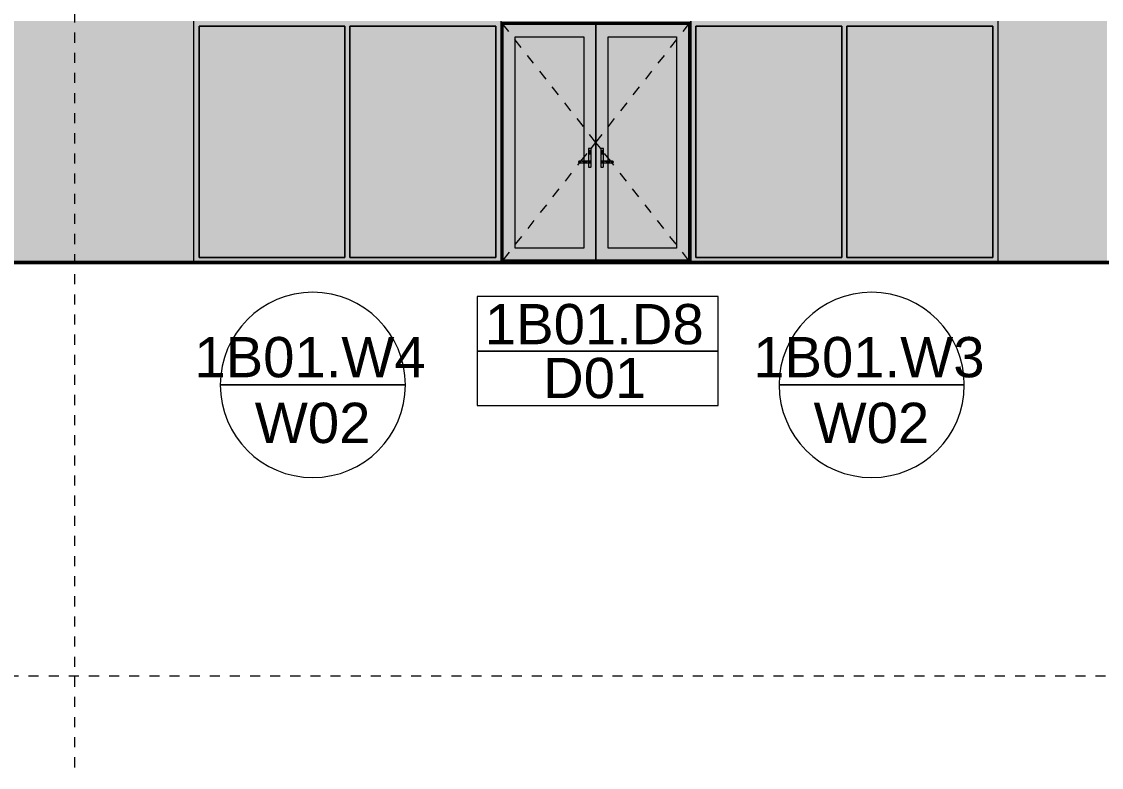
# Model space of a CAD drawing. Header units: metres. Extents: x -2362 to -2010, y -1 to 30.
# Drawn here: x -2224.94 to -2214.21, y 0.22 to 7.64 of the extents above; entities that cross this region are included whole.
import ezdxf

# ---------------------------------------------------------------- set-up
doc = ezdxf.new("R2010")
doc.units = ezdxf.units.M
for name, pattern in [('AEC_Center', [0.024, 0.012, -0.004, 0.004, -0.004]), ('Dash Small', [0.009, 0.003, -0.0015, 0.003, -0.0015]), ('Grid Line', [0.021, 0.012, -0.003, 0.003, -0.003])]:
    doc.linetypes.add(name, pattern=pattern)
for name, color, linetype, lineweight in [('A-DETL', 90, 'Continuous', 50), ('A-DOOR', 31, 'Continuous', 5), ('A-DOOR-FRAM', 31, 'Continuous', 5), ('A-DOOR-GLAZ', 31, 'Continuous', 5), ('A-DOOR-IDEN', 31, 'Continuous', 5), ('A-FLOR-LEVL', 51, 'Continuous', 5), ('A-GLAZ', 151, 'Continuous', 5), ('A-GLAZ-IDEN', 152, 'Continuous', 5), ('A-WALL', 113, 'Continuous', 5), ('A-WALL-PATT', 111, 'Continuous', 5), ('S-GRID', 1, 'Continuous', 5)]:
    doc.layers.add(name, color=color, linetype=linetype, lineweight=lineweight)
doc.styles.add('Arial_2', font='arial.ttf', dxfattribs={"height": 0.4})

# ---------------------------------------------------------------- blocks, each defined once
blk = doc.blocks.new('X_Door-Panel-Hinge-Standard - Standard-V105-SOUTH EAST - PART A')
at = {"layer": 'A-DOOR'}
h = blk.add_hatch(color=256, dxfattribs=at)
h.paths.add_polyline_path([(-978.472, 5.265), (-977.552, 5.265), (-977.552, 7.605), (-978.472, 7.605), (-978.472, 5.474)])
h.paths.add_polyline_path([(-978.352, 5.385), (-978.352, 6.232), (-978.399, 6.23), (-978.4, 6.19), (-978.425, 6.191), (-978.424, 6.375), (-978.399, 6.374), (-978.399, 6.248), (-978.385, 6.248), (-978.352, 6.248), (-978.352, 7.485), (-977.672, 7.485), (-977.672, 5.385), (-978.193, 5.385)])
h.paths.add_polyline_path([(-978.412, 6.23), (-978.405, 6.233), (-978.415, 6.235), (-978.414, 6.246), (-978.407, 6.249), (-978.415, 6.25), (-978.421, 6.245), (-978.422, 6.237), (-978.417, 6.231), (-978.415, 6.23)])
h.paths.add_polyline_path([(-978.385, 6.233), (-978.387, 6.244), (-978.391, 6.24), (-978.386, 6.234)])
h.paths.add_polyline_path([(-978.422, 6.343), (-978.422, 6.35), (-978.422, 6.346)])
at = {"layer": 'A-DOOR-GLAZ'}
h = blk.add_hatch(color=256, dxfattribs=at)
h.paths.add_polyline_path([(-978.352, 5.385), (-977.672, 5.385), (-977.672, 7.485), (-978.352, 7.485), (-978.352, 6.248), (-978.307, 6.247), (-978.304, 6.24), (-978.308, 6.232), (-978.316, 6.234), (-978.328, 6.233), (-978.352, 6.232), (-978.352, 5.474)])
h.paths.add_polyline_path([(-978.334, 6.233), (-978.328, 6.24), (-978.334, 6.244), (-978.334, 6.234)])
at = {"layer": 'A-DOOR', "linetype": 'Dash Small'}
for p, q in [((-978.472, 6.435), (-977.552, 7.605)), ((-978.424, 6.375), (-978.472, 6.435)), ((-978.324, 6.247), (-978.399, 6.342)), ((-977.552, 5.265), (-978.314, 6.234))]:
    blk.add_line(p, q, dxfattribs=at)
at = {"layer": 'A-DOOR'}
for p, q in [((-978.472, 5.265), (-978.472, 7.605)), ((-977.552, 7.605), (-978.472, 7.605)), ((-977.552, 7.605), (-977.552, 5.265)), ((-978.352, 7.485), (-977.672, 7.485)), ((-978.352, 6.248), (-978.352, 7.485)), ((-977.672, 7.485), (-977.672, 5.385)), ((-978.352, 5.385), (-978.352, 6.233)), ((-977.672, 5.385), (-978.352, 5.385)), ((-977.552, 5.265), (-978.472, 5.265))]:
    blk.add_line(p, q, dxfattribs=at)
blk = doc.blocks.new('X_Door-Frame-Wood - Standard-3510244-SOUTH EAST - PART A')
at = {"layer": 'A-DOOR-FRAM'}
for p, q in [((-979.416, 7.64), (-979.416, 5.24)), ((-979.396, 5.24), (-979.396, 7.62)), ((-979.396, 7.62), (-977.55, 7.62)), ((-977.55, 5.24), (-977.55, 7.62)), ((-977.53, 7.64), (-977.53, 5.24)), ((-979.371, 5.24), (-979.371, 5.265)), ((-977.575, 5.265), (-977.575, 5.24))]:
    blk.add_line(p, q, dxfattribs=at)
blk = doc.blocks.new('X_Door-Handle-Lockwood 4800 Series Lever - Standard-V106-SOUTH EAST - PART A')
at = {"layer": 'A-DOOR'}
h = blk.add_hatch(color=256, dxfattribs=at)
h.paths.add_polyline_path([(-978.399, 6.374), (-978.405, 6.324), (-978.412, 6.321), (-978.419, 6.324), (-978.422, 6.331), (-978.423, 6.355), (-978.421, 6.348), (-978.415, 6.353), (-978.407, 6.352), (-978.402, 6.348), (-978.401, 6.355)])
h.paths.add_polyline_path([(-978.424, 6.19), (-978.399, 6.191), (-978.399, 6.232), (-978.407, 6.231), (-978.415, 6.23), (-978.421, 6.235), (-978.422, 6.243), (-978.417, 6.249), (-978.409, 6.25), (-978.399, 6.248), (-978.4, 6.375), (-978.425, 6.374), (-978.425, 6.191)])
for points in [[(-978.412, 6.321), (-978.407, 6.322), (-978.402, 6.331), (-978.403, 6.348), (-978.409, 6.353), (-978.421, 6.348), (-978.422, 6.343), (-978.422, 6.331), (-978.417, 6.322)], [(-978.405, 6.24), (-978.391, 6.24), (-978.385, 6.247), (-978.405, 6.247), (-978.415, 6.244), (-978.415, 6.24), (-978.409, 6.24)], [(-978.395, 6.232), (-978.386, 6.234), (-978.391, 6.24), (-978.415, 6.24), (-978.414, 6.234), (-978.396, 6.232)], [(-978.334, 6.24), (-978.334, 6.248), (-978.385, 6.246), (-978.385, 6.24)], [(-978.334, 6.232), (-978.334, 6.24), (-978.385, 6.238), (-978.385, 6.232)], [(-978.308, 6.232), (-978.304, 6.24), (-978.33, 6.238), (-978.334, 6.233), (-978.31, 6.233)], [(-978.328, 6.24), (-978.304, 6.24), (-978.308, 6.248), (-978.315, 6.246), (-978.326, 6.247), (-978.333, 6.246), (-978.332, 6.244)]]:
    blk.add_hatch(color=256, dxfattribs=at).paths.add_polyline_path(points)
for p, q in [((-978.425, 6.374), (-978.425, 6.191)), ((-978.4, 6.375), (-978.424, 6.375)), ((-978.422, 6.343), (-978.422, 6.331)), ((-978.402, 6.331), (-978.402, 6.343)), ((-978.399, 6.248), (-978.399, 6.374)), ((-978.399, 6.191), (-978.399, 6.232)), ((-978.334, 6.248), (-978.385, 6.248)), ((-978.385, 6.232), (-978.334, 6.232)), ((-978.424, 6.19), (-978.4, 6.19))]:
    blk.add_line(p, q, dxfattribs=at)
at = {"layer": 'A-DOOR', "flags": 128}
for points in [[(-978.385, 6.248), (-978.386, 6.248), (-978.387, 6.248), (-978.388, 6.248), (-978.389, 6.248), (-978.39, 6.248), (-978.391, 6.248), (-978.392, 6.248), (-978.393, 6.248), (-978.394, 6.248), (-978.395, 6.248), (-978.396, 6.248), (-978.397, 6.248), (-978.398, 6.248), (-978.399, 6.248), (-978.4, 6.248), (-978.401, 6.248), (-978.402, 6.248), (-978.403, 6.248), (-978.404, 6.248), (-978.404, 6.248), (-978.405, 6.248), (-978.406, 6.248), (-978.406, 6.248), (-978.407, 6.248), (-978.408, 6.248), (-978.408, 6.248), (-978.409, 6.248), (-978.409, 6.248), (-978.41, 6.248), (-978.41, 6.248), (-978.41, 6.248), (-978.411, 6.248), (-978.411, 6.248), (-978.411, 6.248), (-978.412, 6.248), (-978.412, 6.248), (-978.412, 6.248), (-978.412, 6.248), (-978.412, 6.248)], [(-978.412, 6.232), (-978.412, 6.232), (-978.412, 6.232), (-978.412, 6.232), (-978.412, 6.232), (-978.411, 6.232), (-978.411, 6.232), (-978.411, 6.232), (-978.411, 6.232), (-978.41, 6.232), (-978.41, 6.232), (-978.409, 6.232), (-978.409, 6.232), (-978.408, 6.232), (-978.408, 6.232), (-978.407, 6.232), (-978.407, 6.232), (-978.406, 6.232), (-978.405, 6.232), (-978.405, 6.232), (-978.404, 6.232), (-978.403, 6.232), (-978.402, 6.232), (-978.401, 6.232), (-978.4, 6.232), (-978.4, 6.232), (-978.399, 6.232), (-978.398, 6.232), (-978.397, 6.232), (-978.396, 6.232), (-978.395, 6.232), (-978.394, 6.232), (-978.393, 6.232), (-978.392, 6.232), (-978.391, 6.232), (-978.39, 6.232), (-978.388, 6.232), (-978.387, 6.232), (-978.386, 6.232), (-978.385, 6.232), (-978.385, 6.232)], [(-978.307, 6.248), (-978.307, 6.248), (-978.307, 6.248), (-978.307, 6.248), (-978.307, 6.248), (-978.307, 6.248), (-978.308, 6.248), (-978.308, 6.248), (-978.308, 6.248), (-978.309, 6.248), (-978.309, 6.248), (-978.31, 6.248), (-978.31, 6.248), (-978.311, 6.248), (-978.311, 6.248), (-978.312, 6.248), (-978.312, 6.248), (-978.313, 6.248), (-978.314, 6.248), (-978.314, 6.248), (-978.315, 6.248), (-978.316, 6.248), (-978.317, 6.248), (-978.318, 6.248), (-978.318, 6.248), (-978.319, 6.248), (-978.32, 6.248), (-978.321, 6.248), (-978.322, 6.248), (-978.323, 6.248), (-978.324, 6.248), (-978.325, 6.248), (-978.326, 6.248), (-978.327, 6.248), (-978.328, 6.248), (-978.329, 6.248), (-978.33, 6.248), (-978.331, 6.248), (-978.333, 6.248), (-978.334, 6.248), (-978.334, 6.248)], [(-978.334, 6.232), (-978.333, 6.232), (-978.332, 6.232), (-978.331, 6.232), (-978.33, 6.232), (-978.329, 6.232), (-978.328, 6.232), (-978.326, 6.232), (-978.325, 6.232), (-978.324, 6.232), (-978.323, 6.232), (-978.322, 6.232), (-978.321, 6.232), (-978.321, 6.232), (-978.32, 6.232), (-978.319, 6.232), (-978.318, 6.232), (-978.317, 6.232), (-978.316, 6.232), (-978.315, 6.232), (-978.315, 6.232), (-978.314, 6.232), (-978.313, 6.232), (-978.312, 6.232), (-978.312, 6.232), (-978.311, 6.232), (-978.311, 6.232), (-978.31, 6.232), (-978.31, 6.232), (-978.309, 6.232), (-978.309, 6.232), (-978.308, 6.232), (-978.308, 6.232), (-978.308, 6.232), (-978.308, 6.232), (-978.307, 6.232), (-978.307, 6.232), (-978.307, 6.232), (-978.307, 6.232), (-978.307, 6.232)]]:
    blk.add_lwpolyline(points, dxfattribs=at)
at = {"layer": 'A-DOOR'}
for centre, radius, start, end in [((-978.424, 6.374), 0.001, 90, 180), ((-978.412, 6.343), 0.01, 0, 180), ((-978.412, 6.343), 0.01, 60, 180), ((-978.412, 6.343), 0.01, 165, 180), ((-978.412, 6.343), 0.01, 165, 180), ((-978.412, 6.331), 0.01, 180, 0), ((-978.412, 6.331), 0.01, 180, 225), ((-978.412, 6.343), 0.01, 0, 30), ((-978.412, 6.343), 0.01, 0, 15), ((-978.412, 6.343), 0.01, 0, 15), ((-978.4, 6.374), 0.001, 0, 90), ((-978.412, 6.24), 0.01, 45, 180), ((-978.412, 6.24), 0.01, 180, 315), ((-978.412, 6.24), 0.008, 90, 270), ((-978.412, 6.24), 0.008, 60, 180), ((-978.412, 6.24), 0.008, 180, 300), ((-978.412, 6.331), 0.01, 240, 300), ((-978.412, 6.331), 0.01, 330, 345), ((-978.307, 6.24), 0.008, 270, 90), ((-978.307, 6.24), 0.008, 0, 90), ((-978.307, 6.24), 0.008, 270, 0), ((-978.424, 6.191), 0.001, 180, 270), ((-978.4, 6.191), 0.001, 270, 0)]:
    blk.add_arc(centre, radius, start, end, dxfattribs=at)
blk = doc.blocks.new('X_Door-Panel-Hinge-Standard - Standard-V271-SOUTH EAST - PART A')
at = {"layer": 'A-DOOR'}
h = blk.add_hatch(color=256, dxfattribs=at)
h.paths.add_polyline_path([(-978.474, 5.265), (-978.474, 7.605), (-979.394, 7.605), (-979.394, 5.265), (-978.682, 5.265)])
h.paths.add_polyline_path([(-978.926, 5.385), (-979.274, 5.385), (-979.274, 7.485), (-978.594, 7.485), (-978.594, 6.248), (-978.547, 6.248), (-978.546, 6.375), (-978.521, 6.374), (-978.522, 6.19), (-978.547, 6.191), (-978.548, 6.232), (-978.561, 6.232), (-978.594, 6.232), (-978.594, 5.385), (-978.682, 5.385)])
h.paths.add_polyline_path([(-978.534, 6.23), (-978.527, 6.233), (-978.524, 6.24), (-978.527, 6.247), (-978.534, 6.25), (-978.541, 6.247), (-978.531, 6.245), (-978.531, 6.234), (-978.539, 6.231), (-978.537, 6.23)])
h.paths.add_polyline_path([(-978.561, 6.233), (-978.555, 6.24), (-978.561, 6.244), (-978.561, 6.234)])
h.paths.add_polyline_path([(-978.529, 6.322), (-978.524, 6.328), (-978.527, 6.326), (-978.528, 6.324)])
h.paths.add_polyline_path([(-978.544, 6.343), (-978.545, 6.355), (-978.544, 6.346)])
at = {"layer": 'A-DOOR-GLAZ'}
h = blk.add_hatch(color=256, dxfattribs=at)
h.paths.add_polyline_path([(-979.274, 5.385), (-978.594, 5.385), (-978.594, 6.232), (-978.639, 6.234), (-978.641, 6.242), (-978.638, 6.248), (-978.629, 6.246), (-978.618, 6.247), (-978.594, 6.248), (-978.594, 7.485), (-979.274, 7.485), (-979.274, 5.474)])
h.paths.add_polyline_path([(-978.612, 6.233), (-978.613, 6.246), (-978.618, 6.24), (-978.613, 6.234)])
at = {"layer": 'A-DOOR', "linetype": 'Dash Small'}
for p, q in [((-978.474, 6.435), (-979.394, 7.605)), ((-978.622, 6.247), (-978.547, 6.342)), ((-978.521, 6.375), (-978.474, 6.435)), ((-979.394, 5.265), (-978.632, 6.234))]:
    blk.add_line(p, q, dxfattribs=at)
at = {"layer": 'A-DOOR'}
for p, q in [((-979.394, 5.265), (-979.394, 7.605)), ((-978.474, 7.605), (-979.394, 7.605)), ((-978.474, 7.605), (-978.474, 5.265)), ((-979.274, 5.385), (-979.274, 7.485)), ((-979.274, 7.485), (-978.594, 7.485)), ((-978.594, 7.485), (-978.594, 6.248)), ((-978.594, 6.233), (-978.594, 5.385)), ((-978.594, 5.385), (-979.274, 5.385)), ((-978.474, 5.265), (-979.394, 5.265))]:
    blk.add_line(p, q, dxfattribs=at)
blk = doc.blocks.new('X_Door-Handle-Lockwood 4800 Series Lever - Standard-V272-SOUTH EAST - PART A')
at = {"layer": 'A-DOOR'}
h = blk.add_hatch(color=256, dxfattribs=at)
h.paths.add_polyline_path([(-978.521, 6.374), (-978.527, 6.324), (-978.534, 6.321), (-978.541, 6.324), (-978.544, 6.331), (-978.545, 6.355), (-978.543, 6.348), (-978.537, 6.353), (-978.529, 6.352), (-978.524, 6.348), (-978.523, 6.355)])
h.paths.add_polyline_path([(-978.522, 6.19), (-978.521, 6.191), (-978.522, 6.375), (-978.547, 6.374), (-978.547, 6.248), (-978.539, 6.249), (-978.531, 6.25), (-978.525, 6.245), (-978.524, 6.237), (-978.529, 6.231), (-978.537, 6.23), (-978.547, 6.232), (-978.546, 6.19)])
for points in [[(-978.534, 6.321), (-978.529, 6.322), (-978.524, 6.331), (-978.525, 6.348), (-978.537, 6.353), (-978.544, 6.346), (-978.544, 6.328), (-978.539, 6.322)], [(-978.623, 6.24), (-978.616, 6.242), (-978.612, 6.247), (-978.639, 6.246), (-978.642, 6.24), (-978.629, 6.24)], [(-978.638, 6.232), (-978.631, 6.234), (-978.62, 6.233), (-978.613, 6.234), (-978.62, 6.24), (-978.642, 6.24), (-978.639, 6.233)], [(-978.561, 6.24), (-978.561, 6.248), (-978.612, 6.246), (-978.612, 6.24)], [(-978.561, 6.232), (-978.561, 6.24), (-978.612, 6.238), (-978.612, 6.232)], [(-978.531, 6.24), (-978.531, 6.246), (-978.555, 6.248), (-978.56, 6.245), (-978.555, 6.24), (-978.537, 6.24)], [(-978.551, 6.232), (-978.531, 6.234), (-978.531, 6.24), (-978.555, 6.24), (-978.56, 6.233), (-978.555, 6.232)]]:
    blk.add_hatch(color=256, dxfattribs=at).paths.add_polyline_path(points)
for p, q in [((-978.547, 6.374), (-978.547, 6.248)), ((-978.522, 6.375), (-978.546, 6.375)), ((-978.544, 6.343), (-978.544, 6.331)), ((-978.524, 6.331), (-978.524, 6.343)), ((-978.521, 6.191), (-978.521, 6.374)), ((-978.561, 6.248), (-978.612, 6.248)), ((-978.612, 6.232), (-978.561, 6.232)), ((-978.547, 6.232), (-978.547, 6.191)), ((-978.546, 6.19), (-978.522, 6.19))]:
    blk.add_line(p, q, dxfattribs=at)
at = {"layer": 'A-DOOR', "flags": 128}
for points in [[(-978.612, 6.248), (-978.613, 6.248), (-978.614, 6.248), (-978.615, 6.248), (-978.616, 6.248), (-978.617, 6.248), (-978.618, 6.248), (-978.619, 6.248), (-978.62, 6.248), (-978.621, 6.248), (-978.622, 6.248), (-978.623, 6.248), (-978.624, 6.248), (-978.625, 6.248), (-978.626, 6.248), (-978.627, 6.248), (-978.628, 6.248), (-978.629, 6.248), (-978.63, 6.248), (-978.631, 6.248), (-978.631, 6.248), (-978.632, 6.248), (-978.633, 6.248), (-978.633, 6.248), (-978.634, 6.248), (-978.635, 6.248), (-978.635, 6.248), (-978.636, 6.248), (-978.636, 6.248), (-978.637, 6.248), (-978.637, 6.248), (-978.637, 6.248), (-978.638, 6.248), (-978.638, 6.248), (-978.638, 6.248), (-978.639, 6.248), (-978.639, 6.248), (-978.639, 6.248), (-978.639, 6.248), (-978.639, 6.248)], [(-978.639, 6.232), (-978.639, 6.232), (-978.639, 6.232), (-978.639, 6.232), (-978.639, 6.232), (-978.638, 6.232), (-978.638, 6.232), (-978.638, 6.232), (-978.638, 6.232), (-978.637, 6.232), (-978.637, 6.232), (-978.636, 6.232), (-978.636, 6.232), (-978.635, 6.232), (-978.635, 6.232), (-978.634, 6.232), (-978.634, 6.232), (-978.633, 6.232), (-978.632, 6.232), (-978.632, 6.232), (-978.631, 6.232), (-978.63, 6.232), (-978.629, 6.232), (-978.628, 6.232), (-978.627, 6.232), (-978.627, 6.232), (-978.626, 6.232), (-978.625, 6.232), (-978.624, 6.232), (-978.623, 6.232), (-978.622, 6.232), (-978.621, 6.232), (-978.62, 6.232), (-978.619, 6.232), (-978.618, 6.232), (-978.617, 6.232), (-978.615, 6.232), (-978.614, 6.232), (-978.613, 6.232), (-978.612, 6.232), (-978.612, 6.232)], [(-978.534, 6.248), (-978.534, 6.248), (-978.534, 6.248), (-978.534, 6.248), (-978.534, 6.248), (-978.534, 6.248), (-978.535, 6.248), (-978.535, 6.248), (-978.535, 6.248), (-978.536, 6.248), (-978.536, 6.248), (-978.537, 6.248), (-978.537, 6.248), (-978.538, 6.248), (-978.538, 6.248), (-978.539, 6.248), (-978.539, 6.248), (-978.54, 6.248), (-978.541, 6.248), (-978.541, 6.248), (-978.542, 6.248), (-978.543, 6.248), (-978.544, 6.248), (-978.545, 6.248), (-978.545, 6.248), (-978.546, 6.248), (-978.547, 6.248), (-978.548, 6.248), (-978.549, 6.248), (-978.55, 6.248), (-978.551, 6.248), (-978.552, 6.248), (-978.553, 6.248), (-978.554, 6.248), (-978.555, 6.248), (-978.556, 6.248), (-978.557, 6.248), (-978.558, 6.248), (-978.56, 6.248), (-978.561, 6.248), (-978.561, 6.248)], [(-978.561, 6.232), (-978.56, 6.232), (-978.559, 6.232), (-978.558, 6.232), (-978.557, 6.232), (-978.556, 6.232), (-978.555, 6.232), (-978.553, 6.232), (-978.552, 6.232), (-978.551, 6.232), (-978.55, 6.232), (-978.549, 6.232), (-978.548, 6.232), (-978.548, 6.232), (-978.547, 6.232), (-978.546, 6.232), (-978.545, 6.232), (-978.544, 6.232), (-978.543, 6.232), (-978.542, 6.232), (-978.542, 6.232), (-978.541, 6.232), (-978.54, 6.232), (-978.539, 6.232), (-978.539, 6.232), (-978.538, 6.232), (-978.538, 6.232), (-978.537, 6.232), (-978.537, 6.232), (-978.536, 6.232), (-978.536, 6.232), (-978.535, 6.232), (-978.535, 6.232), (-978.535, 6.232), (-978.535, 6.232), (-978.534, 6.232), (-978.534, 6.232), (-978.534, 6.232), (-978.534, 6.232), (-978.534, 6.232)]]:
    blk.add_lwpolyline(points, dxfattribs=at)
at = {"layer": 'A-DOOR'}
for centre, radius, start, end in [((-978.546, 6.374), 0.001, 90, 180), ((-978.534, 6.343), 0.01, 360, 180), ((-978.534, 6.331), 0.01, 180, 0), ((-978.534, 6.343), 0.01, 0, 120), ((-978.534, 6.331), 0.01, 315, 0), ((-978.534, 6.343), 0.01, 0, 15), ((-978.534, 6.343), 0.01, 0, 15), ((-978.522, 6.374), 0.001, 0, 90), ((-978.639, 6.24), 0.008, 90, 270), ((-978.639, 6.24), 0.008, 90, 180), ((-978.639, 6.24), 0.008, 180, 270), ((-978.534, 6.331), 0.01, 195, 210), ((-978.534, 6.24), 0.01, 0, 135), ((-978.534, 6.24), 0.01, 225, 0), ((-978.534, 6.331), 0.01, 240, 300), ((-978.534, 6.24), 0.008, 0, 120), ((-978.534, 6.24), 0.008, 240, 0), ((-978.534, 6.24), 0.008, 270, 90), ((-978.546, 6.191), 0.001, 180, 270), ((-978.522, 6.191), 0.001, 270, 0)]:
    blk.add_arc(centre, radius, start, end, dxfattribs=at)
blk = doc.blocks.new('Window Unit_2 Bay - 2400x3050-3452645-SOUTH EAST - PART A')
at = {"layer": 'A-GLAZ'}
h = blk.add_hatch(color=256, dxfattribs=at)
h.paths.add_polyline_path([(-977.53, 5.24), (-974.48, 5.24), (-974.48, 7.64), (-977.53, 7.64), (-977.53, 5.253)])
h.paths.add_polyline_path([(-975.98, 5.29), (-975.98, 7.59), (-974.53, 7.59), (-974.53, 5.29), (-975.751, 5.29)])
h.paths.add_polyline_path([(-976.03, 5.29), (-977.48, 5.29), (-977.48, 7.59), (-976.03, 7.59), (-976.03, 5.474)])
h = blk.add_hatch(color=256, dxfattribs=at)
h.paths.add_polyline_path([(-977.48, 5.29), (-976.03, 5.29), (-976.03, 7.59), (-977.48, 7.59), (-977.48, 5.474)])
h.paths.add_polyline_path([(-974.53, 5.29), (-974.53, 5.29), (-974.53, 7.59), (-975.98, 7.59), (-975.98, 5.29), (-974.774, 5.29)])
for p, q in [((-977.53, 5.24), (-977.53, 7.64)), ((-974.48, 7.64), (-974.48, 5.24)), ((-977.48, 7.59), (-977.48, 5.29)), ((-977.48, 7.59), (-976.03, 7.59)), ((-976.03, 7.59), (-977.48, 7.59)), ((-977.48, 5.29), (-977.48, 7.59)), ((-976.03, 5.29), (-976.03, 7.59)), ((-976.03, 7.59), (-976.03, 5.29)), ((-975.98, 7.59), (-975.98, 5.29)), ((-975.98, 7.59), (-974.53, 7.59)), ((-974.53, 7.59), (-975.98, 7.59)), ((-975.98, 5.29), (-975.98, 7.59)), ((-974.53, 5.29), (-974.53, 7.59)), ((-974.53, 7.59), (-974.53, 5.29)), ((-977.48, 5.29), (-976.03, 5.29)), ((-976.03, 5.29), (-977.48, 5.29)), ((-975.98, 5.29), (-974.53, 5.29)), ((-974.53, 5.29), (-975.98, 5.29))]:
    blk.add_line(p, q, dxfattribs=at)
blk = doc.blocks.new('Window Unit_2 Bay - 2400x3050-V274-SOUTH EAST - PART A')
at = {"layer": 'A-GLAZ'}
h = blk.add_hatch(color=256, dxfattribs=at)
h.paths.add_polyline_path([(-982.466, 5.24), (-979.416, 5.24), (-979.416, 7.64), (-982.466, 7.64), (-982.466, 5.253)])
h.paths.add_polyline_path([(-981.856, 5.29), (-982.416, 5.29), (-982.416, 7.59), (-980.966, 7.59), (-980.966, 5.29), (-981.612, 5.29)])
h.paths.add_polyline_path([(-980.391, 5.29), (-980.916, 5.29), (-980.916, 7.59), (-979.466, 7.59), (-979.466, 5.29), (-980.147, 5.29)])
h = blk.add_hatch(color=256, dxfattribs=at)
h.paths.add_polyline_path([(-982.416, 5.29), (-980.966, 5.29), (-980.966, 7.59), (-982.416, 7.59), (-982.416, 5.474)])
h.paths.add_polyline_path([(-980.147, 5.29), (-979.466, 5.29), (-979.466, 7.59), (-980.916, 7.59), (-980.916, 5.29), (-980.391, 5.29)])
for p, q in [((-982.466, 5.24), (-982.466, 7.64)), ((-979.416, 7.64), (-979.416, 5.24)), ((-982.416, 7.59), (-982.416, 5.29)), ((-982.416, 7.59), (-980.966, 7.59)), ((-980.966, 7.59), (-982.416, 7.59)), ((-982.416, 5.29), (-982.416, 7.59)), ((-980.966, 5.29), (-980.966, 7.59)), ((-980.966, 7.59), (-980.966, 5.29)), ((-980.916, 7.59), (-980.916, 5.29)), ((-980.916, 7.59), (-979.466, 7.59)), ((-979.466, 7.59), (-980.916, 7.59)), ((-980.916, 5.29), (-980.916, 7.59)), ((-979.466, 5.29), (-979.466, 7.59)), ((-979.466, 7.59), (-979.466, 5.29)), ((-982.416, 5.29), (-980.966, 5.29)), ((-980.966, 5.29), (-982.416, 5.29)), ((-980.916, 5.29), (-979.466, 5.29)), ((-979.466, 5.29), (-980.916, 5.29))]:
    blk.add_line(p, q, dxfattribs=at)
blk = doc.blocks.new('AA_DOOR_MARK _ TYPE MARK_HA2 - Mark _ Type Mark-1751130-SOUTH EAST - PART A')
at = {"layer": 'A-DOOR-IDEN'}
for p, q in [((-944.974, 5.067), (-947.368, 5.067)), ((-947.368, 5.067), (-947.368, 4.527)), ((-944.974, 4.527), (-944.974, 5.067)), ((-947.368, 4.527), (-944.974, 4.527)), ((-944.974, 4.527), (-947.368, 4.527)), ((-947.368, 4.527), (-947.368, 3.987)), ((-944.974, 3.987), (-944.974, 4.527)), ((-947.368, 3.987), (-944.974, 3.987))]:
    blk.add_line(p, q, dxfattribs=at)
blk = doc.blocks.new('AA_WINDOW_TYPE MARK _ PRECINCT - Mark _ Type Mark-3459970-SOUTH EAST - PART A')
at = {"layer": 'A-GLAZ-IDEN'}
for p, q in [((-926.405, 4.19), (-924.565, 4.19)), ((-924.565, 4.19), (-926.405, 4.19))]:
    blk.add_line(p, q, dxfattribs=at)
for start, end in [(360, 180), (180, 360)]:
    blk.add_arc((-925.485, 4.19), 0.92, start, end, dxfattribs=at)

msp = doc.modelspace()

# ---------------------------------------------------------------- hatches: boundary and pattern name
at = {"layer": 'A-WALL'}
h = msp.add_hatch(color=256, dxfattribs=at)
h.paths.add_polyline_path([(-2187.453, 5.24), (-2186.208, 5.24), (-2186.208, 5.265), (-2187.875, 5.265), (-2187.875, 5.24), (-2187.697, 5.24)])
h.paths.add_polyline_path([(-2220.135, 5.24), (-2218.339, 5.24), (-2218.339, 5.265), (-2219.236, 5.265), (-2219.238, 5.265), (-2220.135, 5.265), (-2220.135, 5.253)])
h.paths.add_polyline_path([(-2173.335, 5.24), (-2173.335, 7.6), (-2173.479, 7.6), (-2173.479, 5.24)])
h.paths.add_polyline_path([(-2168.059, 5.24), (-2168.059, 5.265), (-2169.738, 5.265), (-2169.738, 5.24), (-2168.16, 5.24)])
at = {"layer": 'A-WALL-PATT'}
h = msp.add_hatch(color=256, dxfattribs=at)
h.paths.add_polyline_path([(-2254.405, 5.12), (-2252.583, 5.123), (-2252.583, 6.622), (-2250.119, 6.622), (-2250.119, 5.127), (-2245.233, 5.134), (-2245.233, 5.2), (-2248.159, 5.2), (-2248.159, 7.64), (-2255.598, 7.64), (-2255.598, 5.141), (-2255.002, 5.138), (-2254.969, 5.135), (-2254.416, 5.121)])
h.paths.add_polyline_path([(-2245.198, 5.134), (-2241.182, 5.14), (-2241.182, 6.622), (-2239.765, 6.622), (-2239.765, 7.64), (-2241.659, 7.64), (-2241.659, 5.2), (-2245.198, 5.2), (-2245.198, 5.17)])
h.paths.add_polyline_path([(-2255.633, 5.141), (-2255.633, 7.64), (-2264.265, 7.64), (-2264.265, 6.622), (-2261.843, 6.622), (-2261.843, 5.158), (-2255.762, 5.141)])
h.paths.add_polyline_path([(-2238.718, 5.144), (-2238.015, 5.145), (-2238.015, 5.24), (-2238.718, 5.24), (-2238.718, 5.17)])
h.paths.add_polyline_path([(-2214.317, 5.24), (-2214.159, 5.24), (-2214.159, 7.64), (-2215.244, 7.64), (-2215.244, 5.24), (-2214.561, 5.24)])
h.paths.add_polyline_path([(-2230.015, 5.24), (-2226.295, 5.24), (-2226.295, 5.926), (-2226.585, 5.928), (-2226.585, 6.046), (-2225.885, 6.044), (-2225.885, 5.926), (-2226.175, 5.926), (-2226.175, 5.24), (-2223.23, 5.24), (-2223.23, 7.64), (-2230.015, 7.64), (-2230.015, 5.25)])
h.paths.add_polyline_path([(-2256.254, 5.24), (-2256.372, 5.24), (-2256.372, 5.926), (-2256.662, 5.928), (-2256.662, 6.046), (-2255.962, 6.044), (-2255.962, 5.926), (-2256.252, 5.926), (-2256.252, 5.24)])
h.paths.add_polyline_path([(-2218.294, 5.24), (-2218.294, 7.64), (-2220.18, 7.64), (-2220.178, 5.24), (-2220.17, 5.24), (-2220.17, 7.63), (-2218.304, 7.63), (-2218.304, 5.24)])

# ---------------------------------------------------------------- linework, layer by layer
at = {"layer": 'A-DETL'}
msp.add_line((-2149.646, 5.24), (-2230.756, 5.24), dxfattribs=at)
at = {"layer": 'A-FLOR-LEVL', "linetype": 'AEC_Center'}
for p, q in [((-2279.38, 5.24), (-2142.805, 5.24)), ((-2274.873, 1.134), (-2139.596, 1.134))]:
    msp.add_line(p, q, dxfattribs=at)
at = {"layer": 'A-WALL'}
for p, q in [((-2223.23, 5.24), (-2223.23, 7.64)), ((-2220.18, 7.64), (-2220.18, 5.24)), ((-2220.17, 7.63), (-2218.304, 7.63)), ((-2220.17, 5.24), (-2220.17, 7.63)), ((-2218.304, 7.63), (-2218.304, 5.24)), ((-2218.294, 5.24), (-2218.294, 7.64)), ((-2215.244, 7.64), (-2215.244, 5.24))]:
    msp.add_line(p, q, dxfattribs=at)
at = {"layer": 'S-GRID', "linetype": 'Grid Line'}
msp.add_line((-2224.415, 0.225), (-2224.415, 26.143), dxfattribs=at)

# ---------------------------------------------------------------- block references
at = {"layer": 'A-DOOR'}
for name in ['X_Door-Panel-Hinge-Standard - Standard-V271-SOUTH EAST - PART A', 'X_Door-Panel-Hinge-Standard - Standard-V105-SOUTH EAST - PART A', 'X_Door-Handle-Lockwood 4800 Series Lever - Standard-V272-SOUTH EAST - PART A', 'X_Door-Handle-Lockwood 4800 Series Lever - Standard-V106-SOUTH EAST - PART A']:
    msp.add_blockref(name, (-1240.764, 0), dxfattribs=at)
at = {"layer": 'A-DOOR-FRAM'}
msp.add_blockref('X_Door-Frame-Wood - Standard-3510244-SOUTH EAST - PART A', (-1240.764, 0), dxfattribs=at)
at = {"layer": 'A-DOOR-IDEN'}
msp.add_blockref('AA_DOOR_MARK _ TYPE MARK_HA2 - Mark _ Type Mark-1751130-SOUTH EAST - PART A', (-1273.047, -0.165), dxfattribs=at)
at = {"layer": 'A-GLAZ'}
for name in ['Window Unit_2 Bay - 2400x3050-V274-SOUTH EAST - PART A', 'Window Unit_2 Bay - 2400x3050-3452645-SOUTH EAST - PART A']:
    msp.add_blockref(name, (-1240.764, 0), dxfattribs=at)
at = {"layer": 'A-GLAZ-IDEN'}
for p in [(-1296.564, -0.165), (-1291.012, -0.165)]:
    msp.add_blockref('AA_WINDOW_TYPE MARK _ PRECINCT - Mark _ Type Mark-3459970-SOUTH EAST - PART A', p, dxfattribs=at)

# ---------------------------------------------------------------- texts
at = {"layer": 'A-DOOR-IDEN', "char_height": 0.4, "attachment_point": 1, "style": 'Arial_2'}
for s, insert, width in [('1B01.D8', (-2220.34, 4.829), 2.69367), ('D01', (-2219.762, 4.294), 1.26667)]:
    msp.add_mtext(s, dxfattribs=dict(at, insert=insert, width=width))
at = {"layer": 'A-GLAZ-IDEN', "char_height": 0.4, "attachment_point": 1, "style": 'Arial_2'}
for s, insert, width in [('1B01.W4', (-2223.226, 4.501), 2.87004), ('1B01.W3', (-2217.674, 4.501), 2.87004), ('W02', (-2222.626, 3.848), 1.44304), ('W02', (-2217.074, 3.848), 1.44304)]:
    msp.add_mtext(s, dxfattribs=dict(at, insert=insert, width=width))

doc.saveas('drawing.dxf')
